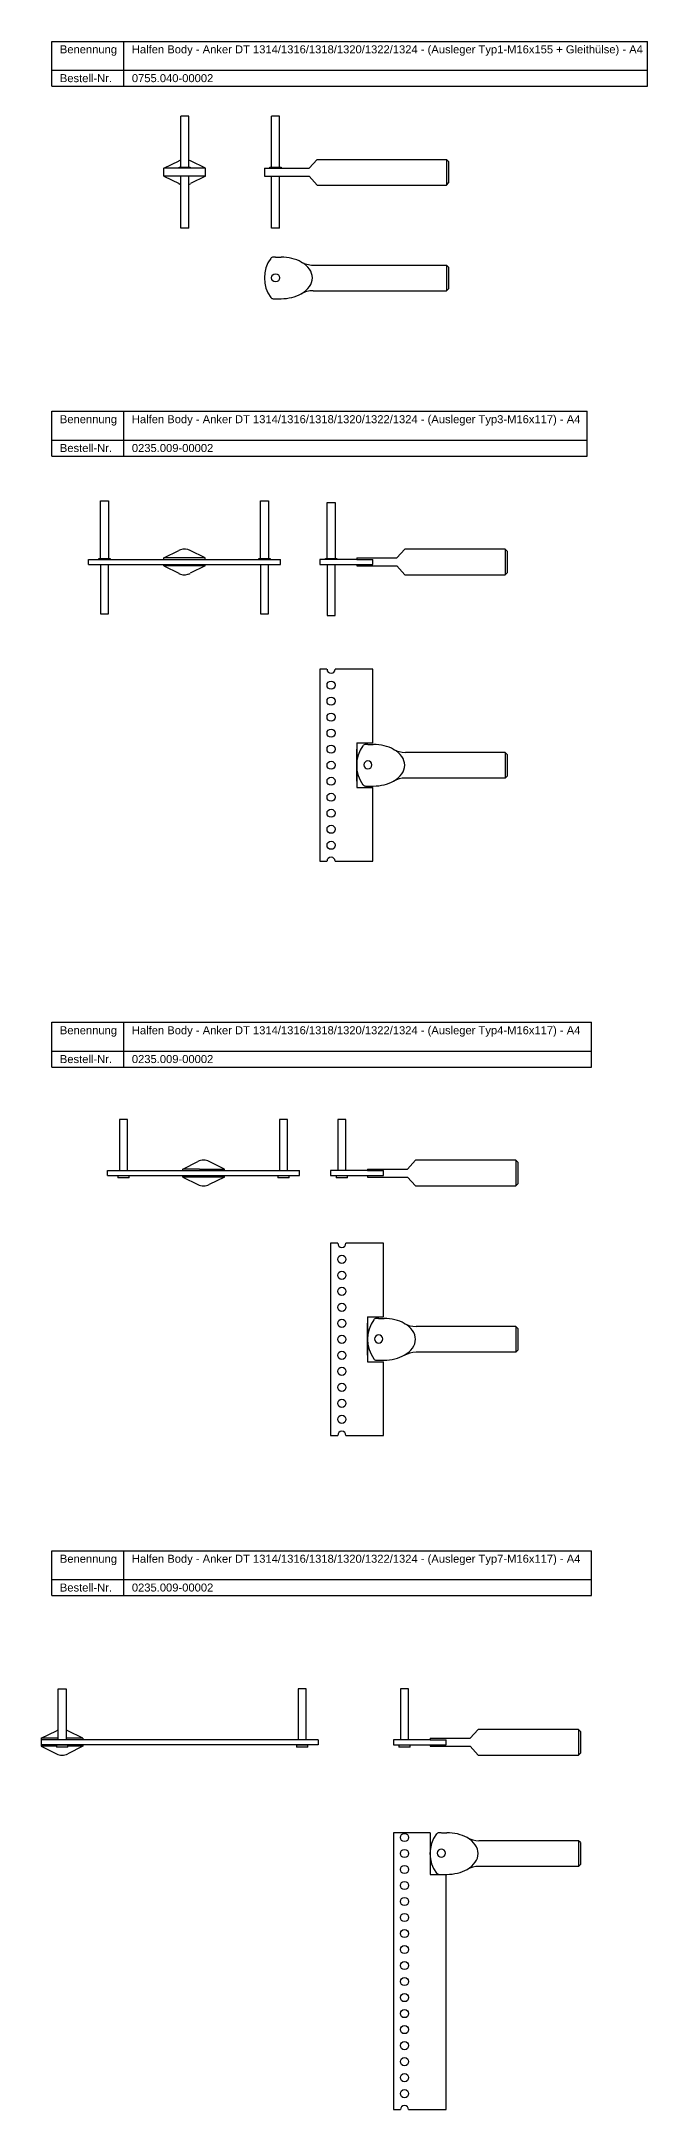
# Model space of a CAD drawing. Header units: millimetres. Extents: x 3247 to 4573, y -1122 to 170.
# Drawn here: x 4194 to 4573, y -1122 to 170 of the extents above; entities that cross this region are included whole.
import ezdxf

# ---------------------------------------------------------------- set-up
doc = ezdxf.new("R2010")
doc.units = ezdxf.units.MM
doc.header["$LTSCALE"] = 10
doc.layers.add('HALFEN', color=2, linetype='Continuous')
doc.styles.add('ARIAL50', font='ARIAL.TTF', dxfattribs={"height": 5})

msp = doc.modelspace()

# ---------------------------------------------------------------- linework, layer by layer
at = {"layer": 'HALFEN'}
for p, q in [((4200.5, 170.3), (4572.8, 170.3)), ((4200.5, 142.3), (4200.5, 170.3)), ((4245.5, 142.3), (4245.5, 170.3)), ((4572.8, 142.3), (4572.8, 170.3)), ((4200.5, 152.3), (4572.8, 152.3)), ((4200.5, 142.3), (4572.8, 142.3)), ((4281, 91.7), (4281, 123.5)), ((4286, 123.5), (4281, 123.5)), ((4286, 91.7), (4286, 123.5)), ((4337.8, 91.7), (4337.8, 123.5)), ((4342.8, 123.5), (4337.8, 123.5)), ((4342.8, 91.7), (4342.8, 123.5)), ((4270.5, 91), (4280, 95.7)), ((4270.5, 86), (4270.5, 91)), ((4296.5, 91), (4270.5, 91)), ((4280, 91), (4280, 91.7)), ((4280, 91.7), (4287, 91.7)), ((4287, 91.7), (4287, 91)), ((4296.5, 91), (4287.1, 95.7)), ((4296.5, 86), (4296.5, 91)), ((4333.3, 91), (4361.3, 91)), ((4333.3, 91), (4333.3, 86)), ((4336.8, 91), (4336.8, 91.7)), ((4336.8, 91.7), (4343.8, 91.7)), ((4343.8, 91.7), (4343.8, 91)), ((4361.3, 91), (4366.3, 96.5)), ((4366.3, 96.5), (4447.1, 96.5)), ((4447.1, 96.5), (4447.1, 80.5)), ((4448.3, 95.3), (4447.1, 96.5)), ((4448.3, 95.3), (4448.3, 81.8)), ((4296.5, 86), (4270.5, 86)), ((4270.5, 86), (4280, 81.4)), ((4281, 53.5), (4281, 86)), ((4286, 53.5), (4286, 86)), ((4296.5, 86), (4287.1, 81.4)), ((4333.3, 86), (4361.3, 86)), ((4337.8, 53.5), (4337.8, 86)), ((4342.8, 53.5), (4342.8, 86)), ((4361.3, 86), (4366.3, 80.5)), ((4366.3, 80.5), (4447.1, 80.5)), ((4447.1, 80.5), (4448.3, 81.8)), ((4286, 53.5), (4281, 53.5)), ((4342.8, 53.5), (4337.8, 53.5)), ((4340.3, 35.5), (4343.7, 35.5)), ((4363.7, 30.5), (4447.1, 30.5)), ((4447.1, 30.5), (4447.1, 14.5)), ((4448.3, 29.2), (4447.1, 30.5)), ((4448.3, 29.2), (4448.3, 15.7)), ((4363.7, 14.5), (4447.1, 14.5)), ((4447.1, 14.5), (4448.3, 15.7)), ((4338.9, 9.5), (4343.7, 9.5)), ((4200.5, -60.8), (4535, -60.8)), ((4200.5, -88.8), (4200.5, -60.8)), ((4245.5, -88.8), (4245.5, -60.8)), ((4535, -88.8), (4535, -60.8)), ((4200.5, -78.8), (4535, -78.8)), ((4200.5, -88.8), (4535, -88.8)), ((4230.9, -152.8), (4230.9, -116.8)), ((4230.9, -116.8), (4235.9, -116.8)), ((4235.9, -116.8), (4235.9, -152.8)), ((4330.9, -152.8), (4330.9, -116.8)), ((4330.9, -116.8), (4335.9, -116.8)), ((4335.9, -116.8), (4335.9, -152.8)), ((4372.5, -152.8), (4372.5, -117.8)), ((4372.5, -117.8), (4377.5, -117.8)), ((4377.5, -117.8), (4377.5, -152.8)), ((4223.4, -156.5), (4223.4, -153.5)), ((4223.4, -153.5), (4343.4, -153.5)), ((4229.9, -153.5), (4229.9, -152.8)), ((4229.9, -152.8), (4236.9, -152.8)), ((4236.9, -152.8), (4236.9, -153.5)), ((4270.4, -152.5), (4279.9, -147.8)), ((4296.4, -152.5), (4270.4, -152.5)), ((4270.4, -153.5), (4270.4, -152.5)), ((4296.4, -152.5), (4287, -147.8)), ((4296.4, -153.5), (4296.4, -152.5)), ((4329.9, -153.5), (4329.9, -152.8)), ((4329.9, -152.8), (4336.9, -152.8)), ((4336.9, -152.8), (4336.9, -153.5)), ((4343.4, -156.5), (4343.4, -153.5)), ((4391, -153.5), (4368, -153.5)), ((4368, -153.5), (4368, -156.5)), ((4371.5, -153.5), (4371.5, -152.8)), ((4371.5, -152.8), (4378.5, -152.8)), ((4378.5, -152.8), (4378.5, -153.5)), ((4391, -152.5), (4416, -152.5)), ((4391, -152.5), (4391, -153.5)), ((4391, -153.5), (4401, -153.5)), ((4401, -156.5), (4401, -153.5)), ((4416, -152.5), (4421, -147)), ((4483.8, -147), (4421, -147)), ((4483.8, -147), (4483.8, -163)), ((4485, -148.2), (4483.8, -147)), ((4485, -148.2), (4485, -161.7)), ((4223.4, -156.5), (4343.4, -156.5)), ((4230.9, -156.5), (4230.9, -187.5)), ((4235.9, -187.5), (4235.9, -156.5)), ((4270.4, -157.5), (4270.4, -156.5)), ((4296.4, -157.5), (4270.4, -157.5)), ((4270.4, -157.5), (4279.9, -162.1)), ((4296.4, -157.5), (4287, -162.1)), ((4296.4, -157.5), (4296.4, -156.5)), ((4330.9, -156.5), (4330.9, -187.5)), ((4335.9, -187.5), (4335.9, -156.5)), ((4368, -156.5), (4391, -156.5)), ((4372.5, -156.5), (4372.5, -188.5)), ((4377.5, -188.5), (4377.5, -156.5)), ((4391, -156.5), (4391, -157.5)), ((4391, -156.5), (4401, -156.5)), ((4391, -157.5), (4416, -157.5)), ((4416, -157.5), (4421, -163)), ((4421, -163), (4483.8, -163)), ((4479.6, -163), (4483.8, -163)), ((4483.8, -163), (4485, -161.7)), ((4230.9, -187.5), (4235.9, -187.5)), ((4330.9, -187.5), (4335.9, -187.5)), ((4372.5, -188.5), (4377.5, -188.5)), ((4372.4, -222), (4368, -222)), ((4368, -222), (4368, -342)), ((4401, -222), (4377.5, -222)), ((4401, -268), (4401, -222)), ((4391, -268), (4391, -296)), ((4391, -268), (4401, -268)), ((4391, -269), (4391, -279.5)), ((4398, -269), (4401.4, -269)), ((4391, -292), (4391, -272)), ((4483.8, -274), (4421.4, -274)), ((4483.8, -274), (4483.8, -290)), ((4485, -275.3), (4483.8, -274)), ((4485, -275.3), (4485, -288.8)), ((4391, -284.6), (4391, -295)), ((4391, -296), (4401, -296)), ((4396.6, -295), (4401.4, -295)), ((4401, -342), (4401, -296)), ((4483.8, -290), (4421.4, -290)), ((4483.8, -290), (4485, -288.8)), ((4368, -342), (4372.4, -342)), ((4377.5, -342), (4401, -342)), ((4200.5, -442.6), (4537.7, -442.6)), ((4200.5, -470.6), (4200.5, -442.6)), ((4245.5, -470.6), (4245.5, -442.6)), ((4537.7, -470.6), (4537.7, -442.6)), ((4200.5, -460.6), (4537.7, -460.6)), ((4200.5, -470.6), (4537.7, -470.6)), ((4242.8, -503.3), (4242.8, -535.3)), ((4247.8, -503.3), (4242.8, -503.3)), ((4247.8, -535.3), (4247.8, -503.3)), ((4342.8, -503.3), (4342.8, -535.3)), ((4347.8, -503.3), (4342.8, -503.3)), ((4347.8, -535.3), (4347.8, -503.3)), ((4379.2, -503.3), (4379.2, -535.3)), ((4384.2, -503.3), (4379.2, -503.3)), ((4384.2, -535.3), (4384.2, -503.3)), ((4282.3, -534.3), (4291.8, -529.6)), ((4308.3, -534.3), (4298.9, -529.6)), ((4422.7, -534.3), (4427.7, -528.8)), ((4490.5, -528.8), (4427.7, -528.8)), ((4490.5, -528.8), (4490.5, -544.8)), ((4491.7, -530), (4490.5, -528.8)), ((4235.3, -538.3), (4235.3, -535.3)), ((4235.3, -535.3), (4355.3, -535.3)), ((4235.3, -538.3), (4355.3, -538.3)), ((4241.8, -538.3), (4241.8, -539.8)), ((4241.8, -538.3), (4248.8, -538.3)), ((4248.8, -539.8), (4241.8, -539.8)), ((4248.8, -539.8), (4248.8, -538.3)), ((4282.3, -535.3), (4282.3, -534.3)), ((4292.8, -534.3), (4282.3, -534.3)), ((4282.3, -539.3), (4282.3, -538.3)), ((4308.3, -539.3), (4282.3, -539.3)), ((4282.3, -539.3), (4291.8, -543.9)), ((4292.8, -534.3), (4297.8, -534.3)), ((4297.8, -534.3), (4308.3, -534.3)), ((4308.3, -539.3), (4298.9, -543.9)), ((4308.3, -535.3), (4308.3, -534.3)), ((4308.3, -539.3), (4308.3, -538.3)), ((4341.8, -538.3), (4341.8, -539.8)), ((4341.8, -538.3), (4348.8, -538.3)), ((4348.8, -539.8), (4341.8, -539.8)), ((4348.8, -539.8), (4348.8, -538.3)), ((4355.3, -538.3), (4355.3, -535.3)), ((4397.7, -535.3), (4374.7, -535.3)), ((4374.7, -535.3), (4374.7, -538.3)), ((4374.7, -538.3), (4397.7, -538.3)), ((4378.2, -538.3), (4378.2, -539.8)), ((4378.2, -538.3), (4385.2, -538.3)), ((4385.2, -539.8), (4378.2, -539.8)), ((4385.2, -539.8), (4385.2, -538.3)), ((4397.7, -534.3), (4422.7, -534.3)), ((4397.7, -534.3), (4397.7, -535.3)), ((4397.7, -535.3), (4407.7, -535.3)), ((4397.7, -538.3), (4397.7, -539.3)), ((4397.7, -538.3), (4407.7, -538.3)), ((4397.7, -539.3), (4422.7, -539.3)), ((4407.7, -538.3), (4407.7, -535.3)), ((4422.7, -539.3), (4427.7, -544.8)), ((4491.7, -530), (4491.7, -543.5)), ((4427.7, -544.8), (4490.5, -544.8)), ((4486.4, -544.8), (4490.5, -544.8)), ((4490.5, -544.8), (4491.7, -543.5)), ((4379.2, -580.7), (4374.7, -580.7)), ((4374.7, -580.7), (4374.7, -700.7)), ((4407.7, -580.7), (4384.3, -580.7)), ((4407.7, -626.7), (4407.7, -580.7)), ((4397.7, -626.7), (4397.7, -654.7)), ((4397.7, -626.7), (4407.7, -626.7)), ((4397.7, -627.7), (4397.7, -638.2)), ((4397.7, -650.7), (4397.7, -630.7)), ((4404.7, -627.7), (4408.1, -627.7)), ((4490.5, -632.7), (4428.1, -632.7)), ((4490.5, -632.7), (4490.5, -648.7)), ((4491.7, -634), (4490.5, -632.7)), ((4397.7, -643.3), (4397.7, -653.7)), ((4491.7, -634), (4491.7, -647.5)), ((4397.7, -654.7), (4407.7, -654.7)), ((4403.3, -653.7), (4408.1, -653.7)), ((4407.7, -700.7), (4407.7, -654.7)), ((4490.5, -648.7), (4428.1, -648.7)), ((4490.5, -648.7), (4491.7, -647.5)), ((4374.7, -700.7), (4379.2, -700.7)), ((4384.3, -700.7), (4407.7, -700.7)), ((4200.5, -772.8), (4537.7, -772.8)), ((4200.5, -800.8), (4200.5, -772.8)), ((4245.5, -800.8), (4245.5, -772.8)), ((4537.7, -800.8), (4537.7, -772.8)), ((4200.5, -790.8), (4537.7, -790.8)), ((4200.5, -800.8), (4537.7, -800.8)), ((4204.4, -891), (4204.4, -859)), ((4204.4, -859), (4209.4, -859)), ((4209.4, -859), (4209.4, -891)), ((4359.4, -859), (4354.4, -859)), ((4354.4, -859), (4354.4, -891)), ((4359.4, -891), (4359.4, -859)), ((4418.4, -859), (4418.4, -891)), ((4423.4, -859), (4418.4, -859)), ((4423.4, -891), (4423.4, -859)), ((4193.9, -890), (4203.4, -885.3)), ((4204.4, -890), (4193.9, -890)), ((4193.9, -890), (4193.9, -891)), ((4366.9, -891), (4193.9, -891)), ((4193.9, -891), (4193.9, -894)), ((4219.9, -890), (4209.4, -890)), ((4219.9, -890), (4210.5, -885.3)), ((4219.9, -890), (4219.9, -891)), ((4366.9, -891), (4366.9, -894)), ((4436.9, -891), (4413.9, -891)), ((4413.9, -891), (4413.9, -894)), ((4436.9, -890), (4461.9, -890)), ((4436.9, -890), (4436.9, -891)), ((4436.9, -891), (4446.9, -891)), ((4446.9, -894), (4446.9, -891)), ((4461.9, -890), (4466.9, -884.5)), ((4529.6, -884.5), (4466.9, -884.5)), ((4529.6, -884.5), (4529.6, -900.5)), ((4530.9, -885.7), (4529.6, -884.5)), ((4530.9, -885.7), (4530.9, -899.3)), ((4366.9, -894), (4193.9, -894)), ((4193.9, -894), (4193.9, -895)), ((4203.4, -895), (4193.9, -895)), ((4193.9, -895), (4203.4, -899.7)), ((4203.4, -894), (4203.4, -895.5)), ((4203.4, -894), (4210.4, -894)), ((4210.4, -895.5), (4203.4, -895.5)), ((4210.4, -895.5), (4210.4, -894)), ((4219.9, -895), (4210.4, -895)), ((4219.9, -895), (4210.5, -899.7)), ((4219.9, -894), (4219.9, -895)), ((4353.4, -894), (4353.4, -895.5)), ((4353.4, -894), (4360.4, -894)), ((4360.4, -895.5), (4353.4, -895.5)), ((4360.4, -895.5), (4360.4, -894)), ((4413.9, -894), (4436.9, -894)), ((4417.4, -894), (4417.4, -895.5)), ((4417.4, -894), (4424.4, -894)), ((4424.4, -895.5), (4417.4, -895.5)), ((4424.4, -895.5), (4424.4, -894)), ((4436.9, -894), (4436.9, -895)), ((4436.9, -894), (4446.9, -894)), ((4436.9, -895), (4461.9, -895)), ((4461.9, -895), (4466.9, -900.5)), ((4466.9, -900.5), (4529.6, -900.5)), ((4525.5, -900.5), (4529.6, -900.5)), ((4529.6, -900.5), (4530.9, -899.3)), ((4436.9, -949), (4413.9, -949)), ((4413.9, -949), (4413.9, -1122)), ((4436.9, -949), (4436.9, -975)), ((4443.9, -949), (4447.3, -949)), ((4529.6, -954), (4467.3, -954)), ((4529.6, -954), (4529.6, -970)), ((4530.9, -955.2), (4529.6, -954)), ((4530.9, -955.2), (4530.9, -968.8)), ((4529.6, -970), (4530.9, -968.8)), ((4436.9, -975), (4446.9, -975)), ((4442.5, -975), (4447.3, -975)), ((4446.9, -1122), (4446.9, -975)), ((4529.6, -970), (4467.3, -970)), ((4413.9, -1122), (4418.3, -1122)), ((4423.4, -1122), (4446.9, -1122))]:
    msp.add_line(p, q, dxfattribs=at)
for centre in [(4340.3, 22.5), (4375, -232), (4375, -242), (4375, -252), (4375, -262), (4375, -272), (4375, -282), (4375, -292), (4375, -302), (4375, -312), (4375, -322), (4375, -332), (4381.7, -590.7), (4381.7, -600.7), (4381.7, -610.7), (4381.7, -620.7), (4381.7, -630.7), (4381.7, -640.7), (4381.7, -650.7), (4381.7, -660.7), (4381.7, -670.7), (4381.7, -680.7), (4381.7, -690.7), (4420.9, -952), (4420.9, -962), (4420.9, -972), (4420.9, -982), (4420.9, -992), (4420.9, -1002), (4420.9, -1012), (4420.9, -1022), (4420.9, -1032), (4420.9, -1042), (4420.9, -1052), (4420.9, -1062), (4420.9, -1072), (4420.9, -1082), (4420.9, -1092), (4420.9, -1102), (4420.9, -1112)]:
    msp.add_circle(centre, 2.55, dxfattribs=at)
for centre, radius, start, end in [((4283.5, 88.5), 8, 108.21, 116.2938), ((4283.5, 88.5), 8, 63.7062, 71.79), ((4283.5, 88.5), 8, 243.7062, 251.79), ((4283.5, 88.5), 8, 288.21, 296.2938), ((4353.9, 22.5), 20.6, 143.6493, 216.3585), ((4338.9, 33.5), 2, 91.3354, 143.6493), ((4339.7, 2.1), 33.4, 88.8707, 91.3354), ((4363.7, 45.5), 15, 240.6784, 270), ((4363.7, -0.5), 15, 90, 119.3216), ((4338.9, 11.5), 2, 216.3585, 270), ((4283.4, -155), 8, 108.1994, 116.2938), ((4283.4, -155), 8, 62.9921, 108.21), ((4283.4, -155), 8, 63.7062, 71.7795), ((4283.4, -155), 8, 243.7062, 251.8006), ((4283.4, -155), 8, 251.79, 297.0079), ((4283.4, -155), 8, 288.2205, 296.2938), ((4375, -222), 2.55, 180, 0), ((4411.5, -282), 20.6, 143.6493, 216.3585), ((4396.6, -271), 2, 91.3354, 143.6493), ((4397.3, -302.4), 33.4, 88.8707, 91.3354), ((4398, -281.8), 2.55, 90, 270), ((4398, -281.8), 2.55, 270, 90), ((4421.4, -259), 15, 240.6889, 269.9647), ((4396.6, -293), 2, 216.3585, 270), ((4421.4, -305), 15, 90.0353, 119.3111), ((4375, -342), 2.55, 0, 180), ((4295.3, -536.8), 8, 63.7096, 116.2904), ((4295.3, -536.8), 8, 243.7096, 296.2904), ((4381.7, -580.7), 2.55, 180, 0), ((4418.3, -640.7), 20.6, 143.6493, 216.3585), ((4403.3, -629.7), 2, 91.3354, 143.6493), ((4404.1, -661.1), 33.4, 88.8707, 91.3354), ((4428.1, -617.7), 15, 240.6889, 269.9647), ((4404.7, -640.5), 2.55, 90, 270), ((4404.7, -640.5), 2.55, 270, 90), ((4403.3, -651.7), 2, 216.3585, 270), ((4428.1, -663.8), 15, 90.0353, 119.3111), ((4381.7, -700.7), 2.55, 0, 180), ((4206.9, -892.5), 8, 108.2205, 116.2904), ((4206.9, -892.5), 8, 62.6998, 71.8006), ((4206.9, -892.5), 8, 243.7096, 296.2904), ((4457.4, -962), 20.6, 143.6493, 216.3585), ((4442.5, -951), 2, 91.3354, 143.6493), ((4443.2, -982.4), 33.4, 88.8707, 91.3354), ((4467.3, -939), 15, 240.6889, 269.9647), ((4443.9, -961.8), 2.55, 90, 270), ((4443.9, -961.8), 2.55, 270, 90), ((4442.5, -973), 2, 216.3585, 270), ((4467.3, -985), 15, 90.0353, 119.3111), ((4420.9, -1122), 2.55, 0, 180)]:
    msp.add_arc(centre, radius, start, end, dxfattribs=at)
for centre, start_param, end_param in [((4343.7, 22.5), 7.151452, 7.853982), ((4343.7, 22.5), 5.414918, 7.151452), ((4343.7, 22.5), 4.712389, 5.414918), ((4401.4, -282), 0.868267, 1.570796), ((4401.4, -282), -0.868267, 0.868267), ((4401.4, -282), 4.712389, 5.414918), ((4408.1, -640.7), 0.868267, 1.570796), ((4408.1, -640.7), -0.868267, 0.868267), ((4408.1, -640.7), 4.712389, 5.414918), ((4447.3, -962), 0.868267, 1.570796), ((4447.3, -962), -0.868267, 0.868267), ((4447.3, -962), 4.712389, 5.414918)]:
    msp.add_ellipse(centre, major_axis=(19.6, 0), ratio=0.663426, start_param=start_param, end_param=end_param, dxfattribs=at)

# ---------------------------------------------------------------- texts
at = {"layer": 'HALFEN', "style": 'ARIAL50'}
for s, p in [('Halfen Body - Anker DT 1314/1316/1318/1320/1322/1324 - (Ausleger Typ1-M16x155 + Gleithülse) - A4', (4250.5, 162.8)), ('Benennung', (4205.5, 162.8)), ('Bestell-Nr.', (4205.5, 144.8)), ('0755.040-00002', (4250.5, 144.8)), ('Benennung', (4205.5, -68.3)), ('Halfen Body - Anker DT 1314/1316/1318/1320/1322/1324 - (Ausleger Typ3-M16x117) - A4', (4250.5, -68.3)), ('Bestell-Nr.', (4205.5, -86.3)), ('0235.009-00002', (4250.5, -86.3)), ('Benennung', (4205.5, -450.1)), ('Halfen Body - Anker DT 1314/1316/1318/1320/1322/1324 - (Ausleger Typ4-M16x117) - A4', (4250.5, -450.1)), ('Bestell-Nr.', (4205.5, -468.1)), ('0235.009-00002', (4250.5, -468.1)), ('Benennung', (4205.5, -780.3)), ('Halfen Body - Anker DT 1314/1316/1318/1320/1322/1324 - (Ausleger Typ7-M16x117) - A4', (4250.5, -780.3)), ('Bestell-Nr.', (4205.5, -798.3)), ('0235.009-00002', (4250.5, -798.3))]:
    msp.add_text(s, height=5, dxfattribs=at).set_placement(p)

doc.saveas('drawing.dxf')
